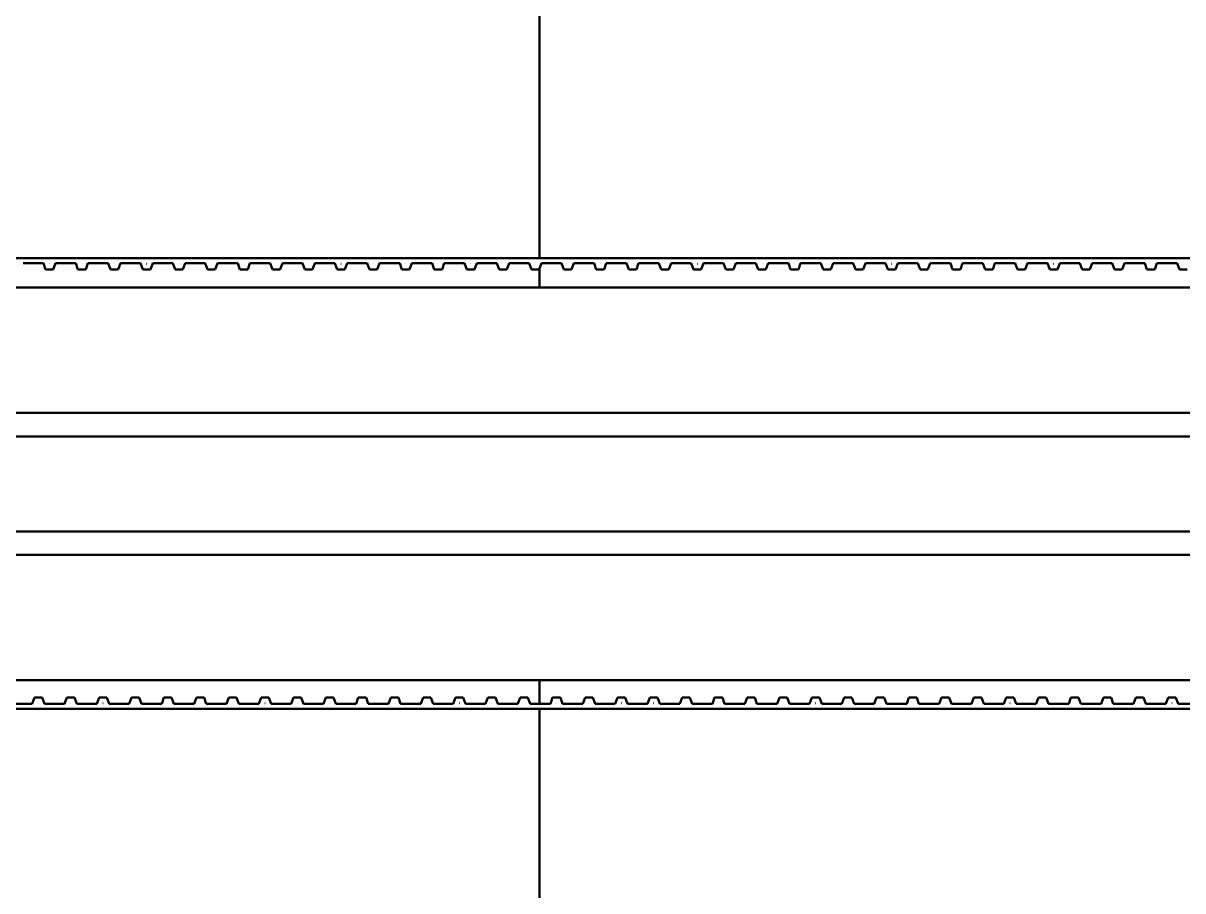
# Model space of a CAD drawing. Header units: millimetres. Extents: x 0 to 6720, y 0 to 4752.
# Drawn here: x 2804.7 to 2878.4, y 1880.2 to 1935.4 of the extents above; entities that cross this region are included whole.
import ezdxf

# ---------------------------------------------------------------- set-up
doc = ezdxf.new("R2010")
doc.units = ezdxf.units.MM
doc.header["$LTSCALE"] = 16
doc.layers.add('Widoczne (ISO)', color=7, linetype='Continuous', lineweight=50)

msp = doc.modelspace()

# ---------------------------------------------------------------- linework, layer by layer
at = {"layer": 'Widoczne (ISO)'}
for p, q in [((2837.53, 1920.431), (2837.53, 1936.073)), ((2962.958, 1920.429), (2686.381, 1920.434)), ((2804.691, 1920.118), (2805.973, 1920.118)), ((2805.973, 1920.118), (2806.117, 1919.723)), ((2806.36, 1920.074), (2806.364, 1920.074)), ((2806.36, 1920.072), (2806.36, 1920.074)), ((2806.364, 1920.072), (2806.36, 1920.072)), ((2806.364, 1920.074), (2806.364, 1920.072)), ((2806.608, 1919.723), (2806.751, 1920.118)), ((2806.751, 1920.118), (2808.034, 1920.118)), ((2808.034, 1920.118), (2808.177, 1919.723)), ((2808.421, 1920.074), (2808.425, 1920.074)), ((2808.421, 1920.072), (2808.421, 1920.074)), ((2808.425, 1920.072), (2808.421, 1920.072)), ((2808.425, 1920.074), (2808.425, 1920.072)), ((2808.668, 1919.723), (2808.812, 1920.118)), ((2808.812, 1920.118), (2810.094, 1920.118)), ((2810.094, 1920.118), (2810.238, 1919.723)), ((2810.481, 1920.074), (2810.485, 1920.074)), ((2810.481, 1920.072), (2810.481, 1920.074)), ((2810.485, 1920.072), (2810.481, 1920.072)), ((2810.485, 1920.074), (2810.485, 1920.072)), ((2810.728, 1919.723), (2810.872, 1920.118)), ((2810.872, 1920.118), (2812.154, 1920.118)), ((2812.154, 1920.118), (2812.298, 1919.723)), ((2812.541, 1920.074), (2812.545, 1920.074)), ((2812.541, 1920.072), (2812.541, 1920.074)), ((2812.545, 1920.072), (2812.541, 1920.072)), ((2812.545, 1920.074), (2812.545, 1920.072)), ((2812.789, 1919.723), (2812.932, 1920.118)), ((2812.932, 1920.118), (2814.215, 1920.118)), ((2814.215, 1920.118), (2814.359, 1919.723)), ((2814.602, 1920.074), (2814.606, 1920.074)), ((2814.602, 1920.072), (2814.602, 1920.074)), ((2814.606, 1920.072), (2814.602, 1920.072)), ((2814.606, 1920.074), (2814.606, 1920.072)), ((2814.849, 1919.723), (2814.993, 1920.118)), ((2814.993, 1920.118), (2816.275, 1920.118)), ((2816.275, 1920.118), (2816.419, 1919.723)), ((2816.662, 1920.074), (2816.666, 1920.074)), ((2816.662, 1920.072), (2816.662, 1920.074)), ((2816.666, 1920.072), (2816.662, 1920.072)), ((2816.666, 1920.074), (2816.666, 1920.072)), ((2816.909, 1919.723), (2817.053, 1920.118)), ((2817.053, 1920.118), (2818.336, 1920.118)), ((2818.336, 1920.118), (2818.479, 1919.723)), ((2818.723, 1920.074), (2818.726, 1920.074)), ((2818.723, 1920.072), (2818.723, 1920.074)), ((2818.726, 1920.072), (2818.723, 1920.072)), ((2818.726, 1920.074), (2818.726, 1920.072)), ((2818.97, 1919.723), (2819.114, 1920.118)), ((2819.114, 1920.118), (2820.396, 1920.118)), ((2820.396, 1920.118), (2820.54, 1919.723)), ((2820.783, 1920.074), (2820.787, 1920.074)), ((2820.783, 1920.072), (2820.783, 1920.074)), ((2820.787, 1920.072), (2820.783, 1920.072)), ((2820.787, 1920.074), (2820.787, 1920.072)), ((2821.03, 1919.723), (2821.174, 1920.118)), ((2821.174, 1920.118), (2822.456, 1920.118)), ((2822.456, 1920.118), (2822.6, 1919.723)), ((2822.843, 1920.074), (2822.847, 1920.074)), ((2822.843, 1920.072), (2822.843, 1920.074)), ((2822.847, 1920.072), (2822.843, 1920.072)), ((2822.847, 1920.074), (2822.847, 1920.072)), ((2823.09, 1919.723), (2823.234, 1920.118)), ((2823.234, 1920.118), (2824.517, 1920.118)), ((2824.517, 1920.118), (2824.66, 1919.723)), ((2824.904, 1920.074), (2824.908, 1920.074)), ((2824.904, 1920.072), (2824.904, 1920.074)), ((2824.908, 1920.072), (2824.904, 1920.072)), ((2824.908, 1920.074), (2824.908, 1920.072)), ((2825.151, 1919.723), (2825.295, 1920.118)), ((2825.295, 1920.118), (2826.577, 1920.118)), ((2826.577, 1920.118), (2826.721, 1919.723)), ((2826.964, 1920.074), (2826.968, 1920.074)), ((2826.964, 1920.071), (2826.964, 1920.074)), ((2826.968, 1920.071), (2826.964, 1920.071)), ((2826.968, 1920.074), (2826.968, 1920.071)), ((2827.211, 1919.723), (2827.355, 1920.118)), ((2827.355, 1920.118), (2828.637, 1920.118)), ((2828.637, 1920.118), (2828.781, 1919.723)), ((2829.024, 1920.074), (2829.028, 1920.074)), ((2829.024, 1920.071), (2829.024, 1920.074)), ((2829.028, 1920.071), (2829.024, 1920.071)), ((2829.028, 1920.074), (2829.028, 1920.071)), ((2829.272, 1919.723), (2829.415, 1920.118)), ((2829.415, 1920.118), (2830.698, 1920.118)), ((2830.698, 1920.118), (2830.841, 1919.723)), ((2831.085, 1920.074), (2831.089, 1920.074)), ((2831.085, 1920.071), (2831.085, 1920.074)), ((2831.089, 1920.071), (2831.085, 1920.071)), ((2831.089, 1920.074), (2831.089, 1920.071)), ((2831.332, 1919.723), (2831.476, 1920.118)), ((2831.476, 1920.118), (2832.758, 1920.118)), ((2832.758, 1920.118), (2832.902, 1919.723)), ((2833.145, 1920.074), (2833.149, 1920.074)), ((2833.145, 1920.071), (2833.145, 1920.074)), ((2833.149, 1920.071), (2833.145, 1920.071)), ((2833.149, 1920.074), (2833.149, 1920.071)), ((2833.392, 1919.723), (2833.536, 1920.118)), ((2833.536, 1920.118), (2834.818, 1920.118)), ((2834.818, 1920.118), (2834.962, 1919.723)), ((2835.205, 1920.074), (2835.209, 1920.074)), ((2835.205, 1920.071), (2835.205, 1920.074)), ((2835.209, 1920.071), (2835.205, 1920.071)), ((2835.209, 1920.074), (2835.209, 1920.071)), ((2835.453, 1919.723), (2835.596, 1920.118)), ((2835.596, 1920.118), (2836.879, 1920.118)), ((2836.879, 1920.118), (2837.023, 1919.722)), ((2837.266, 1920.074), (2837.27, 1920.074)), ((2837.266, 1920.071), (2837.266, 1920.074)), ((2837.27, 1920.071), (2837.266, 1920.071)), ((2837.27, 1920.074), (2837.27, 1920.071)), ((2837.513, 1919.722), (2837.657, 1920.118)), ((2837.657, 1920.118), (2838.939, 1920.117)), ((2838.939, 1920.117), (2839.083, 1919.722)), ((2839.326, 1920.074), (2839.33, 1920.074)), ((2839.326, 1920.071), (2839.326, 1920.074)), ((2839.33, 1920.071), (2839.326, 1920.071)), ((2839.33, 1920.074), (2839.33, 1920.071)), ((2839.573, 1919.722), (2839.717, 1920.117)), ((2839.717, 1920.117), (2841, 1920.117)), ((2841, 1920.117), (2841.143, 1919.722)), ((2841.387, 1920.074), (2841.39, 1920.074)), ((2841.387, 1920.071), (2841.387, 1920.074)), ((2841.39, 1920.071), (2841.387, 1920.071)), ((2841.39, 1920.074), (2841.39, 1920.071)), ((2841.634, 1919.722), (2841.778, 1920.117)), ((2841.778, 1920.117), (2843.06, 1920.117)), ((2843.06, 1920.117), (2843.204, 1919.722)), ((2843.447, 1920.074), (2843.451, 1920.074)), ((2843.447, 1920.071), (2843.447, 1920.074)), ((2843.451, 1920.071), (2843.447, 1920.071)), ((2843.451, 1920.074), (2843.451, 1920.071)), ((2843.694, 1919.722), (2843.838, 1920.117)), ((2843.838, 1920.117), (2845.12, 1920.117)), ((2845.12, 1920.117), (2845.264, 1919.722)), ((2845.507, 1920.073), (2845.511, 1920.073)), ((2845.507, 1920.071), (2845.507, 1920.073)), ((2845.511, 1920.071), (2845.507, 1920.071)), ((2845.511, 1920.073), (2845.511, 1920.071)), ((2845.754, 1919.722), (2845.898, 1920.117)), ((2845.898, 1920.117), (2847.181, 1920.117)), ((2847.181, 1920.117), (2847.324, 1919.722)), ((2847.568, 1920.073), (2847.572, 1920.073)), ((2847.568, 1920.071), (2847.568, 1920.073)), ((2847.572, 1920.071), (2847.568, 1920.071)), ((2847.572, 1920.073), (2847.572, 1920.071)), ((2847.815, 1919.722), (2847.959, 1920.117)), ((2847.959, 1920.117), (2849.241, 1920.117)), ((2849.241, 1920.117), (2849.385, 1919.722)), ((2849.628, 1920.073), (2849.632, 1920.073)), ((2849.628, 1920.071), (2849.628, 1920.073)), ((2849.632, 1920.071), (2849.628, 1920.071)), ((2849.632, 1920.073), (2849.632, 1920.071)), ((2849.875, 1919.722), (2850.019, 1920.117)), ((2850.019, 1920.117), (2851.301, 1920.117)), ((2851.301, 1920.117), (2851.445, 1919.722)), ((2851.688, 1920.073), (2851.692, 1920.073)), ((2851.688, 1920.071), (2851.688, 1920.073)), ((2851.692, 1920.071), (2851.688, 1920.071)), ((2851.692, 1920.073), (2851.692, 1920.071)), ((2851.936, 1919.722), (2852.079, 1920.117)), ((2852.079, 1920.117), (2853.362, 1920.117)), ((2853.362, 1920.117), (2853.505, 1919.722)), ((2853.749, 1920.073), (2853.753, 1920.073)), ((2853.749, 1920.071), (2853.749, 1920.073)), ((2853.753, 1920.071), (2853.749, 1920.071)), ((2853.753, 1920.073), (2853.753, 1920.071)), ((2853.996, 1919.722), (2854.14, 1920.117)), ((2854.14, 1920.117), (2855.422, 1920.117)), ((2855.422, 1920.117), (2855.566, 1919.722)), ((2855.809, 1920.073), (2855.813, 1920.073)), ((2855.809, 1920.071), (2855.809, 1920.073)), ((2855.813, 1920.071), (2855.809, 1920.071)), ((2855.813, 1920.073), (2855.813, 1920.071)), ((2856.056, 1919.722), (2856.2, 1920.117)), ((2856.2, 1920.117), (2857.482, 1920.117)), ((2857.482, 1920.117), (2857.626, 1919.722)), ((2857.869, 1920.073), (2857.873, 1920.073)), ((2857.869, 1920.071), (2857.869, 1920.073)), ((2857.873, 1920.071), (2857.869, 1920.071)), ((2857.873, 1920.073), (2857.873, 1920.071)), ((2858.117, 1919.722), (2858.26, 1920.117)), ((2858.26, 1920.117), (2859.543, 1920.117)), ((2859.543, 1920.117), (2859.687, 1919.722)), ((2859.93, 1920.073), (2859.934, 1920.073)), ((2859.93, 1920.071), (2859.93, 1920.073)), ((2859.934, 1920.071), (2859.93, 1920.071)), ((2859.934, 1920.073), (2859.934, 1920.071)), ((2860.177, 1919.722), (2860.321, 1920.117)), ((2860.321, 1920.117), (2861.603, 1920.117)), ((2861.603, 1920.117), (2861.747, 1919.722)), ((2861.99, 1920.073), (2861.994, 1920.073)), ((2861.99, 1920.071), (2861.99, 1920.073)), ((2861.994, 1920.071), (2861.99, 1920.071)), ((2861.994, 1920.073), (2861.994, 1920.071)), ((2862.237, 1919.722), (2862.381, 1920.117)), ((2862.381, 1920.117), (2863.663, 1920.117)), ((2863.663, 1920.117), (2863.807, 1919.722)), ((2864.051, 1920.073), (2864.054, 1920.073)), ((2864.051, 1920.071), (2864.051, 1920.073)), ((2864.054, 1920.071), (2864.051, 1920.071)), ((2864.054, 1920.073), (2864.054, 1920.071)), ((2864.298, 1919.722), (2864.442, 1920.117)), ((2864.442, 1920.117), (2865.724, 1920.117)), ((2865.724, 1920.117), (2865.868, 1919.722)), ((2866.111, 1920.073), (2866.115, 1920.073)), ((2866.111, 1920.071), (2866.111, 1920.073)), ((2866.115, 1920.071), (2866.111, 1920.071)), ((2866.115, 1920.073), (2866.115, 1920.071)), ((2866.358, 1919.722), (2866.502, 1920.117)), ((2866.502, 1920.117), (2867.784, 1920.117)), ((2867.784, 1920.117), (2867.928, 1919.722)), ((2868.171, 1920.073), (2868.175, 1920.073)), ((2868.171, 1920.071), (2868.171, 1920.073)), ((2868.175, 1920.071), (2868.171, 1920.071)), ((2868.175, 1920.073), (2868.175, 1920.071)), ((2868.418, 1919.722), (2868.562, 1920.117)), ((2868.562, 1920.117), (2869.845, 1920.117)), ((2869.845, 1920.117), (2869.988, 1919.722)), ((2870.232, 1920.073), (2870.236, 1920.073)), ((2870.232, 1920.071), (2870.232, 1920.073)), ((2870.236, 1920.071), (2870.232, 1920.071)), ((2870.236, 1920.073), (2870.236, 1920.071)), ((2870.479, 1919.722), (2870.623, 1920.117)), ((2870.623, 1920.117), (2871.905, 1920.117)), ((2871.905, 1920.117), (2872.049, 1919.722)), ((2872.292, 1920.073), (2872.296, 1920.073)), ((2872.292, 1920.071), (2872.292, 1920.073)), ((2872.296, 1920.071), (2872.292, 1920.071)), ((2872.296, 1920.073), (2872.296, 1920.071)), ((2872.539, 1919.722), (2872.683, 1920.117)), ((2872.683, 1920.117), (2873.965, 1920.117)), ((2873.965, 1920.117), (2874.109, 1919.722)), ((2874.352, 1920.073), (2874.356, 1920.073)), ((2874.352, 1920.071), (2874.352, 1920.073)), ((2874.356, 1920.071), (2874.352, 1920.071)), ((2874.356, 1920.073), (2874.356, 1920.071)), ((2874.6, 1919.722), (2874.743, 1920.117)), ((2874.743, 1920.117), (2876.026, 1920.117)), ((2876.026, 1920.117), (2876.169, 1919.722)), ((2876.413, 1920.073), (2876.417, 1920.073)), ((2876.413, 1920.07), (2876.413, 1920.073)), ((2876.417, 1920.07), (2876.413, 1920.07)), ((2876.417, 1920.073), (2876.417, 1920.07)), ((2876.66, 1919.722), (2876.804, 1920.117)), ((2876.804, 1920.117), (2878.086, 1920.117)), ((2878.086, 1920.117), (2878.23, 1919.722)), ((2806.117, 1919.723), (2806.608, 1919.723)), ((2808.177, 1919.723), (2808.668, 1919.723)), ((2810.238, 1919.723), (2810.728, 1919.723)), ((2812.298, 1919.723), (2812.789, 1919.723)), ((2814.359, 1919.723), (2814.849, 1919.723)), ((2816.419, 1919.723), (2816.909, 1919.723)), ((2818.479, 1919.723), (2818.97, 1919.723)), ((2820.54, 1919.723), (2821.03, 1919.723)), ((2822.6, 1919.723), (2823.09, 1919.723)), ((2824.66, 1919.723), (2825.151, 1919.723)), ((2826.721, 1919.723), (2827.211, 1919.723)), ((2828.781, 1919.723), (2829.272, 1919.723)), ((2830.841, 1919.723), (2831.332, 1919.723)), ((2832.902, 1919.723), (2833.392, 1919.723)), ((2834.962, 1919.723), (2835.453, 1919.723)), ((2837.023, 1919.722), (2837.513, 1919.722)), ((2837.53, 1918.573), (2837.53, 1919.769)), ((2839.083, 1919.722), (2839.573, 1919.722)), ((2841.143, 1919.722), (2841.634, 1919.722)), ((2843.204, 1919.722), (2843.694, 1919.722)), ((2845.264, 1919.722), (2845.754, 1919.722)), ((2847.324, 1919.722), (2847.815, 1919.722)), ((2849.385, 1919.722), (2849.875, 1919.722)), ((2851.445, 1919.722), (2851.936, 1919.722)), ((2853.505, 1919.722), (2853.996, 1919.722)), ((2855.566, 1919.722), (2856.056, 1919.722)), ((2857.626, 1919.722), (2858.117, 1919.722)), ((2859.687, 1919.722), (2860.177, 1919.722)), ((2861.747, 1919.722), (2862.237, 1919.722)), ((2863.807, 1919.722), (2864.298, 1919.722)), ((2865.868, 1919.722), (2866.358, 1919.722)), ((2867.928, 1919.722), (2868.418, 1919.722)), ((2869.988, 1919.722), (2870.479, 1919.722)), ((2872.049, 1919.722), (2872.539, 1919.722)), ((2874.109, 1919.722), (2874.6, 1919.722)), ((2876.169, 1919.722), (2876.66, 1919.722)), ((2878.23, 1919.722), (2878.72, 1919.722)), ((2727.53, 1918.573), (2962.958, 1918.573)), ((2959.483, 1910.598), (2727.53, 1910.598)), ((2727.53, 1909.098), (2957.983, 1909.098)), ((2957.983, 1903.048), (2727.53, 1903.048)), ((2727.53, 1901.548), (2959.483, 1901.548)), ((2727.53, 1893.573), (2952.958, 1893.573)), ((2837.53, 1892.077), (2837.53, 1893.573)), ((2805.258, 1892.078), (2803.976, 1892.078)), ((2805.402, 1892.473), (2805.258, 1892.078)), ((2805.892, 1892.473), (2805.402, 1892.473)), ((2805.645, 1892.124), (2805.649, 1892.124)), ((2805.645, 1892.122), (2805.645, 1892.124)), ((2805.649, 1892.122), (2805.645, 1892.122)), ((2805.649, 1892.124), (2805.649, 1892.122)), ((2806.036, 1892.078), (2805.892, 1892.473)), ((2807.318, 1892.078), (2806.036, 1892.078)), ((2807.462, 1892.473), (2807.318, 1892.078)), ((2807.953, 1892.473), (2807.462, 1892.473)), ((2807.705, 1892.124), (2807.709, 1892.124)), ((2807.705, 1892.122), (2807.705, 1892.124)), ((2807.709, 1892.122), (2807.705, 1892.122)), ((2807.709, 1892.124), (2807.709, 1892.122)), ((2808.096, 1892.078), (2807.953, 1892.473)), ((2809.379, 1892.078), (2808.096, 1892.078)), ((2809.523, 1892.473), (2809.379, 1892.078)), ((2810.013, 1892.473), (2809.523, 1892.473)), ((2809.766, 1892.124), (2809.77, 1892.124)), ((2809.766, 1892.122), (2809.766, 1892.124)), ((2809.77, 1892.122), (2809.766, 1892.122)), ((2809.77, 1892.124), (2809.77, 1892.122)), ((2810.157, 1892.078), (2810.013, 1892.473)), ((2811.439, 1892.078), (2810.157, 1892.078)), ((2811.583, 1892.473), (2811.439, 1892.078)), ((2812.073, 1892.473), (2811.583, 1892.473)), ((2811.826, 1892.124), (2811.83, 1892.124)), ((2811.826, 1892.122), (2811.826, 1892.124)), ((2811.83, 1892.122), (2811.826, 1892.122)), ((2811.83, 1892.124), (2811.83, 1892.122)), ((2812.217, 1892.078), (2812.073, 1892.473)), ((2813.5, 1892.078), (2812.217, 1892.078)), ((2813.643, 1892.473), (2813.5, 1892.078)), ((2814.134, 1892.473), (2813.643, 1892.473)), ((2813.887, 1892.124), (2813.89, 1892.124)), ((2813.887, 1892.122), (2813.887, 1892.124)), ((2813.89, 1892.122), (2813.887, 1892.122)), ((2813.89, 1892.124), (2813.89, 1892.122)), ((2814.278, 1892.078), (2814.134, 1892.473)), ((2815.56, 1892.078), (2814.278, 1892.078)), ((2815.704, 1892.473), (2815.56, 1892.078)), ((2816.194, 1892.473), (2815.704, 1892.473)), ((2815.947, 1892.124), (2815.951, 1892.124)), ((2815.947, 1892.122), (2815.947, 1892.124)), ((2815.951, 1892.122), (2815.947, 1892.122)), ((2815.951, 1892.124), (2815.951, 1892.122)), ((2816.338, 1892.078), (2816.194, 1892.473)), ((2817.62, 1892.078), (2816.338, 1892.078)), ((2817.764, 1892.473), (2817.62, 1892.078)), ((2818.254, 1892.473), (2817.764, 1892.473)), ((2818.007, 1892.124), (2818.011, 1892.124)), ((2818.007, 1892.122), (2818.007, 1892.124)), ((2818.011, 1892.122), (2818.007, 1892.122)), ((2818.011, 1892.124), (2818.011, 1892.122)), ((2818.398, 1892.078), (2818.254, 1892.473)), ((2819.681, 1892.078), (2818.398, 1892.078)), ((2819.824, 1892.473), (2819.681, 1892.078)), ((2820.315, 1892.473), (2819.824, 1892.473)), ((2820.068, 1892.124), (2820.072, 1892.124)), ((2820.068, 1892.122), (2820.068, 1892.124)), ((2820.072, 1892.122), (2820.068, 1892.122)), ((2820.072, 1892.124), (2820.072, 1892.122)), ((2820.459, 1892.078), (2820.315, 1892.473)), ((2821.741, 1892.078), (2820.459, 1892.078)), ((2821.885, 1892.473), (2821.741, 1892.078)), ((2822.375, 1892.473), (2821.885, 1892.473)), ((2822.128, 1892.124), (2822.132, 1892.124)), ((2822.128, 1892.122), (2822.128, 1892.124)), ((2822.132, 1892.122), (2822.128, 1892.122)), ((2822.132, 1892.124), (2822.132, 1892.122)), ((2822.519, 1892.078), (2822.375, 1892.473)), ((2823.801, 1892.078), (2822.519, 1892.078)), ((2823.945, 1892.473), (2823.801, 1892.078)), ((2824.436, 1892.473), (2823.945, 1892.473)), ((2824.188, 1892.124), (2824.192, 1892.124)), ((2824.188, 1892.122), (2824.188, 1892.124)), ((2824.192, 1892.122), (2824.188, 1892.122)), ((2824.192, 1892.124), (2824.192, 1892.122)), ((2824.579, 1892.078), (2824.436, 1892.473)), ((2825.862, 1892.078), (2824.579, 1892.078)), ((2826.005, 1892.473), (2825.862, 1892.078)), ((2826.496, 1892.473), (2826.005, 1892.473)), ((2826.249, 1892.124), (2826.253, 1892.124)), ((2826.249, 1892.122), (2826.249, 1892.124)), ((2826.253, 1892.122), (2826.249, 1892.122)), ((2826.253, 1892.124), (2826.253, 1892.122)), ((2826.64, 1892.078), (2826.496, 1892.473)), ((2827.922, 1892.078), (2826.64, 1892.078)), ((2828.066, 1892.473), (2827.922, 1892.078)), ((2828.556, 1892.473), (2828.066, 1892.473)), ((2828.309, 1892.124), (2828.313, 1892.124)), ((2828.309, 1892.121), (2828.309, 1892.124)), ((2828.313, 1892.121), (2828.309, 1892.121)), ((2828.313, 1892.124), (2828.313, 1892.121)), ((2828.7, 1892.078), (2828.556, 1892.473)), ((2829.982, 1892.078), (2828.7, 1892.078)), ((2830.126, 1892.473), (2829.982, 1892.078)), ((2830.617, 1892.473), (2830.126, 1892.473)), ((2830.369, 1892.124), (2830.373, 1892.124)), ((2830.369, 1892.121), (2830.369, 1892.124)), ((2830.373, 1892.121), (2830.369, 1892.121)), ((2830.373, 1892.124), (2830.373, 1892.121)), ((2830.76, 1892.078), (2830.617, 1892.473)), ((2832.043, 1892.078), (2830.76, 1892.078)), ((2832.187, 1892.473), (2832.043, 1892.078)), ((2832.677, 1892.473), (2832.187, 1892.473)), ((2832.43, 1892.124), (2832.434, 1892.124)), ((2832.43, 1892.121), (2832.43, 1892.124)), ((2832.434, 1892.121), (2832.43, 1892.121)), ((2832.434, 1892.124), (2832.434, 1892.121)), ((2832.821, 1892.078), (2832.677, 1892.473)), ((2834.103, 1892.077), (2832.821, 1892.078)), ((2834.247, 1892.473), (2834.103, 1892.077)), ((2834.737, 1892.473), (2834.247, 1892.473)), ((2834.49, 1892.124), (2834.494, 1892.124)), ((2834.49, 1892.121), (2834.49, 1892.124)), ((2834.494, 1892.121), (2834.49, 1892.121)), ((2834.494, 1892.124), (2834.494, 1892.121)), ((2834.881, 1892.077), (2834.737, 1892.473)), ((2836.163, 1892.077), (2834.881, 1892.077)), ((2836.307, 1892.472), (2836.163, 1892.077)), ((2836.798, 1892.472), (2836.307, 1892.472)), ((2836.551, 1892.124), (2836.554, 1892.124)), ((2836.551, 1892.121), (2836.551, 1892.124)), ((2836.554, 1892.121), (2836.551, 1892.121)), ((2836.554, 1892.124), (2836.554, 1892.121)), ((2836.942, 1892.077), (2836.798, 1892.472)), ((2838.224, 1892.077), (2836.942, 1892.077)), ((2838.368, 1892.472), (2838.224, 1892.077)), ((2838.858, 1892.472), (2838.368, 1892.472)), ((2838.611, 1892.124), (2838.615, 1892.124)), ((2838.611, 1892.121), (2838.611, 1892.124)), ((2838.615, 1892.121), (2838.611, 1892.121)), ((2838.615, 1892.124), (2838.615, 1892.121)), ((2839.002, 1892.077), (2838.858, 1892.472)), ((2840.284, 1892.077), (2839.002, 1892.077)), ((2840.428, 1892.472), (2840.284, 1892.077)), ((2840.918, 1892.472), (2840.428, 1892.472)), ((2840.671, 1892.124), (2840.675, 1892.124)), ((2840.671, 1892.121), (2840.671, 1892.124)), ((2840.675, 1892.121), (2840.671, 1892.121)), ((2840.675, 1892.124), (2840.675, 1892.121)), ((2841.062, 1892.077), (2840.918, 1892.472)), ((2842.345, 1892.077), (2841.062, 1892.077)), ((2842.488, 1892.472), (2842.345, 1892.077)), ((2842.979, 1892.472), (2842.488, 1892.472)), ((2842.732, 1892.124), (2842.736, 1892.124)), ((2842.732, 1892.121), (2842.732, 1892.124)), ((2842.736, 1892.121), (2842.732, 1892.121)), ((2842.736, 1892.124), (2842.736, 1892.121)), ((2843.123, 1892.077), (2842.979, 1892.472)), ((2844.405, 1892.077), (2843.123, 1892.077)), ((2844.549, 1892.472), (2844.405, 1892.077)), ((2845.039, 1892.472), (2844.549, 1892.472)), ((2844.792, 1892.123), (2844.796, 1892.123)), ((2844.792, 1892.121), (2844.792, 1892.123)), ((2844.796, 1892.121), (2844.792, 1892.121)), ((2844.796, 1892.123), (2844.796, 1892.121)), ((2845.183, 1892.077), (2845.039, 1892.472)), ((2846.465, 1892.077), (2845.183, 1892.077)), ((2846.609, 1892.472), (2846.465, 1892.077)), ((2847.1, 1892.472), (2846.609, 1892.472)), ((2846.852, 1892.123), (2846.856, 1892.123)), ((2846.852, 1892.121), (2846.852, 1892.123)), ((2846.856, 1892.121), (2846.852, 1892.121)), ((2846.856, 1892.123), (2846.856, 1892.121)), ((2847.243, 1892.077), (2847.1, 1892.472)), ((2848.526, 1892.077), (2847.243, 1892.077)), ((2848.669, 1892.472), (2848.526, 1892.077)), ((2849.16, 1892.472), (2848.669, 1892.472)), ((2848.913, 1892.123), (2848.917, 1892.123)), ((2848.913, 1892.121), (2848.913, 1892.123)), ((2848.917, 1892.121), (2848.913, 1892.121)), ((2848.917, 1892.123), (2848.917, 1892.121)), ((2849.304, 1892.077), (2849.16, 1892.472)), ((2850.586, 1892.077), (2849.304, 1892.077)), ((2850.73, 1892.472), (2850.586, 1892.077)), ((2851.22, 1892.472), (2850.73, 1892.472)), ((2850.973, 1892.123), (2850.977, 1892.123)), ((2850.973, 1892.121), (2850.973, 1892.123)), ((2850.977, 1892.121), (2850.973, 1892.121)), ((2850.977, 1892.123), (2850.977, 1892.121)), ((2851.364, 1892.077), (2851.22, 1892.472)), ((2852.646, 1892.077), (2851.364, 1892.077)), ((2852.79, 1892.472), (2852.646, 1892.077)), ((2853.281, 1892.472), (2852.79, 1892.472)), ((2853.033, 1892.123), (2853.037, 1892.123)), ((2853.033, 1892.121), (2853.033, 1892.123)), ((2853.037, 1892.121), (2853.033, 1892.121)), ((2853.037, 1892.123), (2853.037, 1892.121)), ((2853.424, 1892.077), (2853.281, 1892.472)), ((2854.707, 1892.077), (2853.424, 1892.077)), ((2854.851, 1892.472), (2854.707, 1892.077)), ((2855.341, 1892.472), (2854.851, 1892.472)), ((2855.094, 1892.123), (2855.098, 1892.123)), ((2855.094, 1892.121), (2855.094, 1892.123)), ((2855.098, 1892.121), (2855.094, 1892.121)), ((2855.098, 1892.123), (2855.098, 1892.121)), ((2855.485, 1892.077), (2855.341, 1892.472)), ((2856.767, 1892.077), (2855.485, 1892.077)), ((2856.911, 1892.472), (2856.767, 1892.077)), ((2857.401, 1892.472), (2856.911, 1892.472)), ((2857.154, 1892.123), (2857.158, 1892.123)), ((2857.154, 1892.121), (2857.154, 1892.123)), ((2857.158, 1892.121), (2857.154, 1892.121)), ((2857.158, 1892.123), (2857.158, 1892.121)), ((2857.545, 1892.077), (2857.401, 1892.472)), ((2858.827, 1892.077), (2857.545, 1892.077)), ((2858.971, 1892.472), (2858.827, 1892.077)), ((2859.462, 1892.472), (2858.971, 1892.472)), ((2859.215, 1892.123), (2859.218, 1892.123)), ((2859.215, 1892.121), (2859.215, 1892.123)), ((2859.218, 1892.121), (2859.215, 1892.121)), ((2859.218, 1892.123), (2859.218, 1892.121)), ((2859.606, 1892.077), (2859.462, 1892.472)), ((2860.888, 1892.077), (2859.606, 1892.077)), ((2861.032, 1892.472), (2860.888, 1892.077)), ((2861.522, 1892.472), (2861.032, 1892.472)), ((2861.275, 1892.123), (2861.279, 1892.123)), ((2861.275, 1892.121), (2861.275, 1892.123)), ((2861.279, 1892.121), (2861.275, 1892.121)), ((2861.279, 1892.123), (2861.279, 1892.121)), ((2861.666, 1892.077), (2861.522, 1892.472)), ((2862.948, 1892.077), (2861.666, 1892.077)), ((2863.092, 1892.472), (2862.948, 1892.077)), ((2863.582, 1892.472), (2863.092, 1892.472)), ((2863.335, 1892.123), (2863.339, 1892.123)), ((2863.335, 1892.121), (2863.335, 1892.123)), ((2863.339, 1892.121), (2863.335, 1892.121)), ((2863.339, 1892.123), (2863.339, 1892.121)), ((2863.726, 1892.077), (2863.582, 1892.472)), ((2865.009, 1892.077), (2863.726, 1892.077)), ((2865.152, 1892.472), (2865.009, 1892.077)), ((2865.643, 1892.472), (2865.152, 1892.472)), ((2865.396, 1892.123), (2865.4, 1892.123)), ((2865.396, 1892.121), (2865.396, 1892.123)), ((2865.4, 1892.121), (2865.396, 1892.121)), ((2865.4, 1892.123), (2865.4, 1892.121)), ((2865.787, 1892.077), (2865.643, 1892.472)), ((2867.069, 1892.077), (2865.787, 1892.077)), ((2867.213, 1892.472), (2867.069, 1892.077)), ((2867.703, 1892.472), (2867.213, 1892.472)), ((2867.456, 1892.123), (2867.46, 1892.123)), ((2867.456, 1892.121), (2867.456, 1892.123)), ((2867.46, 1892.121), (2867.456, 1892.121)), ((2867.46, 1892.123), (2867.46, 1892.121)), ((2867.847, 1892.077), (2867.703, 1892.472)), ((2869.129, 1892.077), (2867.847, 1892.077)), ((2869.273, 1892.472), (2869.129, 1892.077)), ((2869.764, 1892.472), (2869.273, 1892.472)), ((2869.516, 1892.123), (2869.52, 1892.123)), ((2869.516, 1892.121), (2869.516, 1892.123)), ((2869.52, 1892.121), (2869.516, 1892.121)), ((2869.52, 1892.123), (2869.52, 1892.121)), ((2869.907, 1892.077), (2869.764, 1892.472)), ((2871.19, 1892.077), (2869.907, 1892.077)), ((2871.333, 1892.472), (2871.19, 1892.077)), ((2871.824, 1892.472), (2871.333, 1892.472)), ((2871.577, 1892.123), (2871.581, 1892.123)), ((2871.577, 1892.121), (2871.577, 1892.123)), ((2871.581, 1892.121), (2871.577, 1892.121)), ((2871.581, 1892.123), (2871.581, 1892.121)), ((2871.968, 1892.077), (2871.824, 1892.472)), ((2873.25, 1892.077), (2871.968, 1892.077)), ((2873.394, 1892.472), (2873.25, 1892.077)), ((2873.884, 1892.472), (2873.394, 1892.472)), ((2873.637, 1892.123), (2873.641, 1892.123)), ((2873.637, 1892.121), (2873.637, 1892.123)), ((2873.641, 1892.121), (2873.637, 1892.121)), ((2873.641, 1892.123), (2873.641, 1892.121)), ((2874.028, 1892.077), (2873.884, 1892.472)), ((2875.31, 1892.077), (2874.028, 1892.077)), ((2875.454, 1892.472), (2875.31, 1892.077)), ((2875.945, 1892.472), (2875.454, 1892.472)), ((2875.697, 1892.123), (2875.701, 1892.123)), ((2875.697, 1892.121), (2875.697, 1892.123)), ((2875.701, 1892.121), (2875.697, 1892.121)), ((2875.701, 1892.123), (2875.701, 1892.121)), ((2876.088, 1892.077), (2875.945, 1892.472)), ((2877.371, 1892.077), (2876.088, 1892.077)), ((2877.515, 1892.472), (2877.371, 1892.077)), ((2878.005, 1892.472), (2877.515, 1892.472)), ((2877.758, 1892.123), (2877.762, 1892.123)), ((2877.758, 1892.12), (2877.758, 1892.123)), ((2877.762, 1892.12), (2877.758, 1892.12)), ((2877.762, 1892.123), (2877.762, 1892.12)), ((2878.149, 1892.077), (2878.005, 1892.472)), ((2879.431, 1892.077), (2878.149, 1892.077)), ((2686.454, 1891.767), (2952.958, 1891.761)), ((2837.53, 1876.073), (2837.53, 1891.764))]:
    msp.add_line(p, q, dxfattribs=at)

doc.saveas('drawing.dxf')
